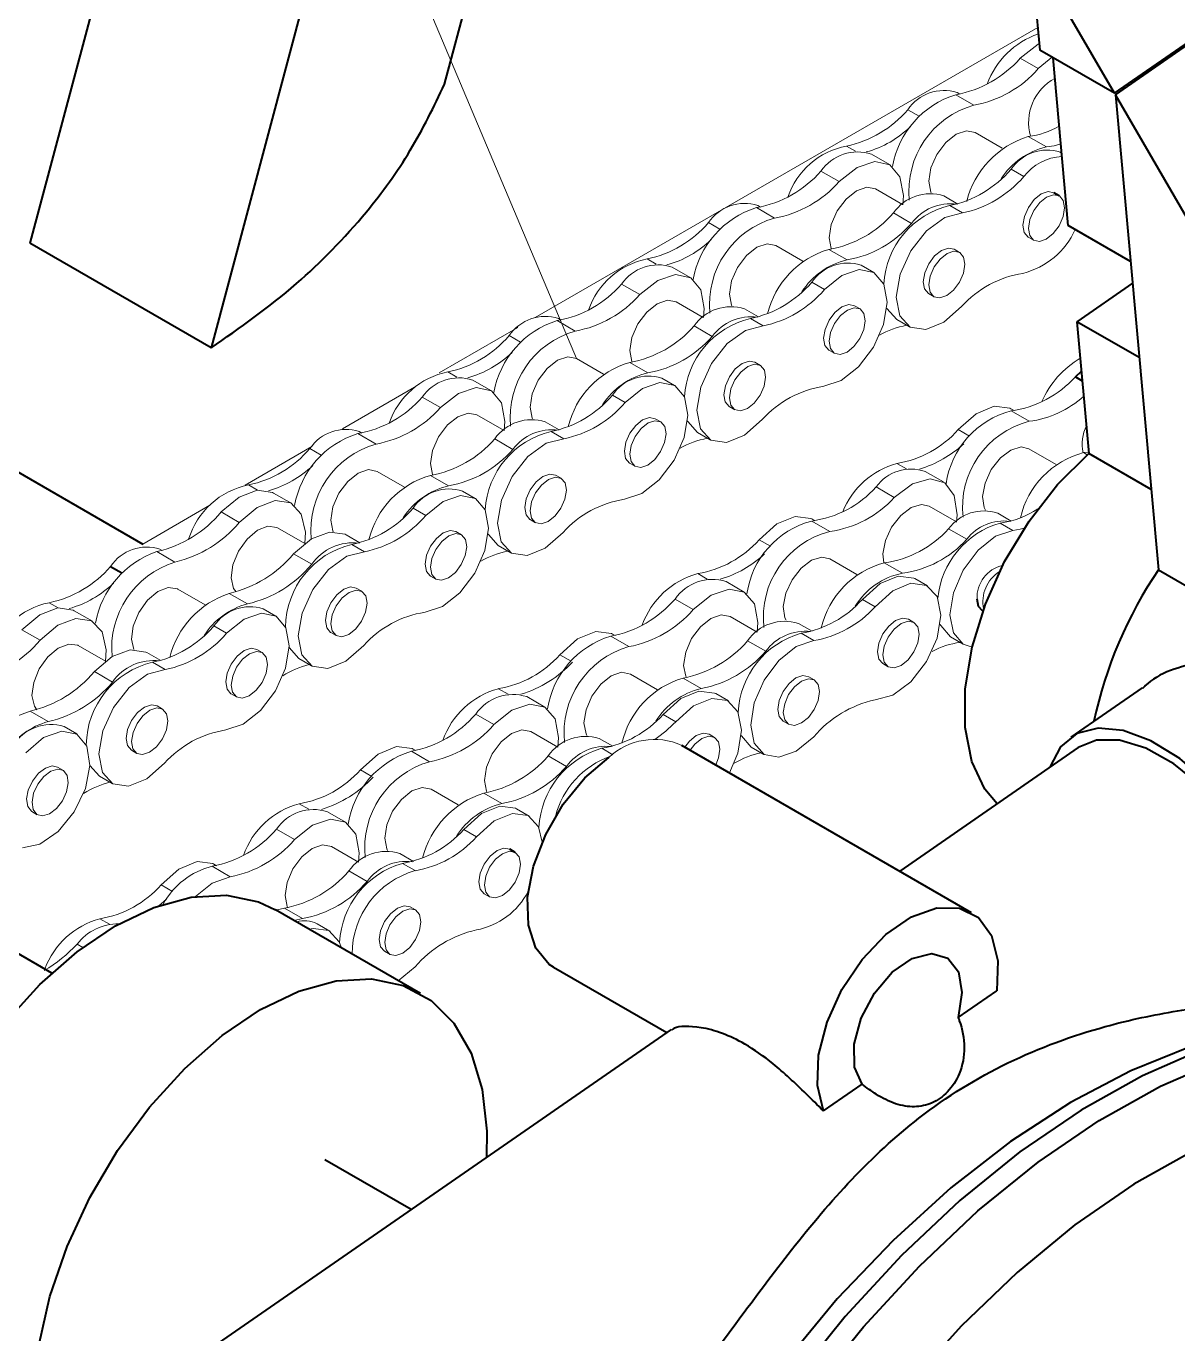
# Model space of a CAD drawing. Header units: millimetres. Extents: x -250 to 3947, y -1468 to 870.
# Drawn here: x 1628.28 to 1650.76, y 159.36 to 184.88 of the extents above; entities that cross this region are included whole.
import ezdxf

# ---------------------------------------------------------------- set-up
doc = ezdxf.new("R2010")
doc.units = ezdxf.units.MM

msp = doc.modelspace()

# ---------------------------------------------------------------- linework, layer by layer
at = {"color": 6, "lineweight": 15}
msp.add_line((1639.0215, 178.3962), (1578.4256, 322.0231), dxfattribs=at)
at = {"color": 7, "linetype": 'Continuous', "lineweight": 40}
for p, q in [((1636.4471, 183.7463), (1638.4175, 191.1354)), ((1634.7876, 189.4602), (1631.892, 178.6018)), ((1629.9654, 186.6764), (1628.3564, 180.6428)), ((1649.5177, 183.5715), (1652.6841, 185.7635)), ((1649.5357, 183.5406), (1652.702, 185.7326)), ((1647.9673, 185.4603), (1648.0624, 184.4116)), ((1649.5177, 183.5715), (1648.65, 185.0661)), ((1649.5177, 183.5715), (1648.0624, 184.4116)), ((1648.6161, 180.9917), (1648.3192, 184.2634)), ((1650.1038, 183.9339), (1650.0697, 183.9536)), ((1649.5357, 183.5406), (1650.377, 174.2716)), ((1651.7089, 179.7975), (1649.5357, 183.5406)), ((1616.4159, 182.9372), (1630.558, 174.7731)), ((1648.4876, 182.4075), (1648.4636, 182.4213)), ((1648.4422, 181.5677), (1648.3361, 181.6289)), ((1649.8307, 180.2905), (1648.6161, 180.9917)), ((1631.892, 178.6018), (1628.3564, 180.6428)), ((1649.8695, 179.8625), (1648.7867, 179.1128)), ((1650.0012, 178.4117), (1648.7867, 179.1128)), ((1648.7867, 179.1128), (1649.0201, 176.5415)), ((1648.7556, 178.0379), (1648.8745, 178.1452)), ((1650.2346, 175.8403), (1649.0201, 176.5415)), ((1650.377, 174.2716), (1652.1448, 173.2511)), ((1646.9413, 173.4691), (1646.9494, 173.4644)), ((1650.0559, 171.9671), (1648.6701, 171.0077)), ((1646.732, 167.5803), (1641.0752, 170.8459)), ((1648.8124, 170.8021), (1645.3288, 168.3904)), ((1637.8264, 168.7562), (1637.7203, 168.8174)), ((1628.784, 166.4021), (1626.3349, 167.8159)), ((1635.979, 166.0012), (1633.1505, 167.634)), ((1638.5754, 166.5157), (1640.7813, 165.2422)), ((1646.4682, 165.533), (1647.2215, 166.0545)), ((1640.8702, 165.3037), (1629.4627, 157.4063)), ((1643.8393, 163.713), (1644.5926, 164.2346)), ((1635.792, 161.7881), (1634.108, 162.7602))]:
    msp.add_line(p, q, dxfattribs=at)
at = {"color": 7, "linetype": 'Continuous', "lineweight": 15}
for p, q in [((1648.0222, 184.855), (1638.2143, 179.193)), ((1647.6791, 184.2553), (1648.0327, 184.0512)), ((1648.317, 184.2872), (1648.0327, 184.0512)), ((1646.4225, 183.5431), (1646.7761, 183.339)), ((1646.5021, 183.5537), (1646.4483, 183.5847)), ((1647.3291, 182.4989), (1646.7994, 182.8047)), ((1648.1903, 182.5225), (1647.8367, 182.7266)), ((1644.2875, 182.541), (1644.4636, 182.4393)), ((1645.1299, 182.1789), (1644.7763, 182.383)), ((1643.7902, 182.0511), (1644.1438, 181.8469)), ((1647.7479, 181.9436), (1647.5004, 182.0865)), ((1645.3846, 181.3968), (1644.8549, 181.7026)), ((1646.4625, 181.4096), (1646.1906, 181.5666)), ((1642.5336, 181.3388), (1642.8871, 181.1347)), ((1642.6132, 181.3494), (1642.5594, 181.3805)), ((1645.558, 181.0305), (1645.2044, 181.2346)), ((1646.5503, 181.2347), (1646.3028, 181.3776)), ((1647.8361, 180.7629), (1647.9422, 180.7017)), ((1643.4401, 180.2947), (1642.9104, 180.6005)), ((1644.3014, 180.3183), (1643.9478, 180.5224)), ((1646.4977, 180.4656), (1646.3916, 180.5268)), ((1640.3986, 180.3367), (1640.5747, 180.2351)), ((1641.241, 179.9747), (1640.8874, 180.1788)), ((1644.8221, 180.0742), (1644.5747, 180.2171)), ((1639.9013, 179.8468), (1640.2548, 179.6427)), ((1643.859, 179.7394), (1643.6115, 179.8822)), ((1645.8917, 179.6607), (1645.9977, 179.5995)), ((1641.4957, 179.1925), (1640.966, 179.4983)), ((1644.5532, 179.3634), (1644.4472, 179.4247)), ((1638.6446, 179.1345), (1638.9982, 178.9304)), ((1638.7243, 179.1451), (1638.6705, 179.1762)), ((1642.5735, 179.2054), (1642.3016, 179.3623)), ((1642.6613, 179.0305), (1642.4138, 179.1733)), ((1645.2692, 179.1541), (1645.5167, 179.0112)), ((1637.8767, 178.9981), (1636.3435, 178.113)), ((1641.669, 178.8263), (1641.3155, 179.0304)), ((1639.5512, 178.0904), (1639.0215, 178.3962)), ((1643.9472, 178.5586), (1644.0533, 178.4974)), ((1636.5097, 178.1324), (1636.6857, 178.0308)), ((1640.4124, 178.114), (1640.0589, 178.3181)), ((1642.6088, 178.2613), (1642.5027, 178.3225)), ((1637.352, 177.7704), (1636.9985, 177.9745)), ((1640.9332, 177.8699), (1640.6857, 178.0128)), ((1635.8586, 177.833), (1634.4541, 177.0222)), ((1636.0123, 177.6425), (1636.3659, 177.4384)), ((1639.97, 177.5351), (1639.7225, 177.678)), ((1642.0027, 177.4565), (1642.1088, 177.3953)), ((1647.5584, 177.3786), (1647.4981, 177.4135)), ((1647.5, 177.3739), (1647.8535, 177.1698)), ((1637.6068, 176.9883), (1637.0771, 177.2941)), ((1638.6846, 177.0011), (1638.4127, 177.1581)), ((1640.6643, 177.1592), (1640.5582, 177.2204)), ((1634.7557, 176.9303), (1635.1093, 176.7262)), ((1634.8353, 176.9409), (1634.7815, 176.9719)), ((1638.7724, 176.8262), (1638.5249, 176.9691)), ((1641.3803, 176.9498), (1641.6278, 176.8069)), ((1646.4716, 177.0084), (1646.6929, 176.8807)), ((1633.8591, 176.6788), (1632.555, 175.9259)), ((1637.7801, 176.622), (1637.4266, 176.8261)), ((1648.3788, 176.3277), (1647.8491, 176.6335)), ((1640.0583, 176.3544), (1640.1643, 176.2931)), ((1648.9142, 176.5575), (1649.0177, 176.5678)), ((1635.6623, 175.8861), (1635.1326, 176.1919)), ((1636.5235, 175.9098), (1636.17, 176.1139)), ((1638.7198, 176.057), (1638.6138, 176.1183)), ((1646.1796, 175.9872), (1645.826, 176.1913)), ((1632.6207, 175.9282), (1632.7968, 175.8265)), ((1644.8682, 175.8879), (1645.2217, 175.6838)), ((1633.4631, 175.5661), (1633.1096, 175.7702)), ((1637.0443, 175.6657), (1636.7968, 175.8085)), ((1631.8692, 175.53), (1630.558, 174.7731)), ((1632.0879, 175.4006), (1632.4414, 175.1965)), ((1636.0811, 175.3308), (1635.8336, 175.4737)), ((1646.4343, 175.2051), (1645.9046, 175.5109)), ((1647.5042, 175.2225), (1647.2402, 175.3749)), ((1633.7178, 174.784), (1633.1881, 175.0898)), ((1638.1138, 175.2522), (1638.2199, 175.191)), ((1643.6711, 175.2286), (1643.6107, 175.2635)), ((1643.6126, 175.2239), (1643.9662, 175.0198)), ((1646.6359, 174.8674), (1646.2824, 175.0715)), ((1647.5369, 175.041), (1647.2895, 175.1839)), ((1634.7957, 174.7969), (1634.5238, 174.9538)), ((1636.7754, 174.9549), (1636.6693, 175.0161)), ((1642.5843, 174.8584), (1642.8055, 174.7307)), ((1630.8318, 174.6278), (1631.1854, 174.4237)), ((1630.9375, 174.6487), (1630.8936, 174.6741)), ((1633.8556, 174.3801), (1633.5021, 174.5842)), ((1634.8835, 174.6219), (1634.636, 174.7648)), ((1637.4913, 174.7455), (1637.7388, 174.6027)), ((1644.4914, 174.1777), (1643.9618, 174.4835)), ((1645.3804, 174.2034), (1645.0268, 174.4075)), ((1636.1693, 174.1501), (1636.2754, 174.0889)), ((1642.2922, 173.8372), (1641.9386, 174.0413)), ((1645.8734, 173.9572), (1645.626, 174.1001)), ((1631.7743, 173.5883), (1631.2446, 173.8941)), ((1632.5996, 173.6073), (1632.2461, 173.8114)), ((1634.8309, 173.8528), (1634.7248, 173.914)), ((1628.7328, 173.6303), (1628.9089, 173.5287)), ((1640.9447, 173.7013), (1641.2983, 173.4972)), ((1644.847, 173.5522), (1644.5995, 173.6951)), ((1629.5752, 173.2683), (1629.2216, 173.4724)), ((1633.1563, 173.3678), (1632.9088, 173.5107)), ((1642.5469, 173.0551), (1642.0172, 173.3609)), ((1645.6045, 173.2465), (1645.4985, 173.3077)), ((1628.1999, 173.1027), (1628.5535, 172.8986)), ((1632.1932, 173.033), (1631.9457, 173.1759)), ((1634.2249, 173.048), (1634.3309, 172.9867)), ((1639.7734, 172.9884), (1639.7216, 173.0183)), ((1643.6168, 173.0725), (1643.3529, 173.2249)), ((1643.6496, 172.891), (1643.4021, 173.0339)), ((1629.8299, 172.4861), (1629.3002, 172.7919)), ((1639.6881, 172.9759), (1640.0416, 172.7718)), ((1642.7125, 172.6808), (1642.359, 172.8849)), ((1646.3189, 172.9624), (1646.5664, 172.8195)), ((1630.9077, 172.499), (1630.6358, 172.656)), ((1632.8874, 172.657), (1632.7814, 172.7183)), ((1633.4145, 172.7537), (1633.6024, 172.5413)), ((1633.6024, 172.5413), (1633.8499, 172.3984)), ((1638.6952, 172.6133), (1638.9164, 172.4856)), ((1629.9677, 172.0822), (1629.6141, 172.2863)), ((1630.9955, 172.3241), (1630.748, 172.4669)), ((1644.9985, 172.4416), (1645.1046, 172.3804)), ((1640.6024, 171.9326), (1640.0727, 172.2384)), ((1641.4558, 171.9554), (1641.1023, 172.1595)), ((1643.66, 172.1239), (1643.5539, 172.1851)), ((1632.2814, 171.8522), (1632.3874, 171.791)), ((1638.4031, 171.5921), (1638.0495, 171.7962)), ((1641.9843, 171.7121), (1641.7369, 171.855)), ((1628.7117, 171.3095), (1628.3581, 171.5136)), ((1630.9429, 171.5549), (1630.8369, 171.6161)), ((1637.0557, 171.4562), (1637.4092, 171.2521)), ((1640.9579, 171.3071), (1640.7104, 171.4499)), ((1643.054, 171.3191), (1643.16, 171.2578)), ((1629.2684, 171.0699), (1629.0209, 171.2128)), ((1638.6578, 170.81), (1638.1281, 171.1158)), ((1639.7277, 170.8274), (1639.4638, 170.9798)), ((1641.7154, 171.0013), (1641.6094, 171.0626)), ((1630.3369, 170.7501), (1630.443, 170.6889)), ((1635.799, 170.7307), (1636.1525, 170.5266)), ((1635.8843, 170.7433), (1635.8325, 170.7732)), ((1642.4315, 170.8124), (1642.679, 170.6695)), ((1638.8234, 170.4357), (1638.4699, 170.6398)), ((1628.9995, 170.3592), (1628.8934, 170.4204)), ((1629.5266, 170.4558), (1629.7145, 170.2434)), ((1629.7145, 170.2434), (1629.962, 170.1006)), ((1634.8061, 170.3682), (1635.0273, 170.2405)), ((1636.7133, 169.6874), (1636.1836, 169.9932)), ((1637.5667, 169.7102), (1637.2132, 169.9143)), ((1628.3934, 169.5544), (1628.4995, 169.4931)), ((1634.514, 169.347), (1634.1605, 169.5511)), ((1638.0953, 169.467), (1637.8478, 169.6098)), ((1633.1666, 169.2111), (1633.5201, 169.007)), ((1637.0688, 169.0619), (1636.8213, 169.2048)), ((1634.7687, 168.5649), (1634.239, 168.8707)), ((1635.8386, 168.5823), (1635.5747, 168.7347)), ((1631.9099, 168.4856), (1632.2635, 168.2815)), ((1631.9952, 168.4982), (1631.9434, 168.5281)), ((1635.8714, 168.4008), (1635.6239, 168.5436)), ((1634.9343, 168.1906), (1634.5808, 168.3947)), ((1630.917, 168.1231), (1631.1383, 167.9954)), ((1637.2203, 167.9514), (1637.3264, 167.8902)), ((1633.1573, 167.6301), (1633.3241, 167.6692)), ((1633.6777, 167.4651), (1633.3241, 167.6692)), ((1635.8818, 167.6336), (1635.7757, 167.6949)), ((1633.5108, 167.426), (1633.6777, 167.4651)), ((1634.2062, 167.2218), (1633.9587, 167.3647)), ((1635.2758, 166.8288), (1635.3819, 166.7676)), ((1635.8714, 166.522), (1635.5443, 166.2521))]:
    msp.add_line(p, q, dxfattribs=at)
at = {"color": 8, "linetype": 'Continuous', "lineweight": 15}
for p, q in [((1645.4851, 183.2499), (1645.7056, 183.1226)), ((1641.5962, 181.0456), (1641.8167, 180.9183)), ((1637.7073, 178.8414), (1637.9278, 178.7141)), ((1633.8183, 176.6371), (1634.0389, 176.5098)), ((1645.2742, 176.3473), (1645.4613, 176.2392)), ((1648.9889, 176.5144), (1648.9142, 176.5575)), ((1641.3868, 174.1973), (1641.574, 174.0893)), ((1637.4977, 171.9522), (1637.6849, 171.8441)), ((1639.7295, 170.6638), (1639.513, 170.7888)), ((1633.6086, 169.707), (1633.7958, 169.599)), ((1629.7196, 167.4619), (1629.9067, 167.3539)), ((1629.2775, 166.966), (1629.3874, 166.9025))]:
    msp.add_line(p, q, dxfattribs=at)
at = {"color": 8, "linetype": 'Continuous', "lineweight": 40}
for p, q in [((1648.7556, 178.0379), (1648.8914, 177.9595)), ((1629.9304, 174.3392), (1630.1509, 174.2119))]:
    msp.add_line(p, q, dxfattribs=at)
at = {"color": 7, "linetype": 'Continuous', "lineweight": 15, "flags": 128}
for points in [[(1648.0506, 184.5425), (1648.0304, 184.5315), (1647.6791, 184.2553)], [(1646.7994, 182.8047), (1646.6318, 182.8385), (1646.4292, 182.7703), (1646.2259, 182.6085), (1646.0528, 182.3776), (1645.9363, 182.1129), (1645.8941, 181.8546), (1645.9326, 181.6421), (1645.9395, 181.6274)], [(1648.4717, 182.5828), (1648.3418, 182.5472), (1648.1903, 182.5225)], [(1645.3859, 181.3961), (1645.3991, 181.5741), (1645.333, 181.941), (1645.1382, 182.174), (1644.8441, 182.2379), (1644.4951, 182.1231), (1644.1438, 181.8469)], [(1643.9937, 180.5278), (1643.9882, 180.5399), (1643.9496, 180.7525), (1643.9918, 181.0108), (1644.1084, 181.2755), (1644.2814, 181.5064), (1644.4848, 181.6682), (1644.6873, 181.7364), (1644.8549, 181.7026)], [(1648.3361, 181.6289), (1648.2244, 181.6515), (1648.0893, 181.606), (1647.9538, 181.4981), (1647.8384, 181.3442), (1647.7607, 181.1677), (1647.7326, 180.9955), (1647.7583, 180.8538), (1647.8338, 180.7642), (1647.8361, 180.7629)], [(1647.8386, 180.9343), (1647.8668, 181.1065), (1647.9445, 181.283), (1648.0598, 181.4369), (1648.1954, 181.5448), (1648.3304, 181.5903), (1648.4444, 181.5664), (1648.52, 181.4768), (1648.5457, 181.3351), (1648.5176, 181.1629), (1648.4399, 180.9864), (1648.3245, 180.8325), (1648.189, 180.7246), (1648.0539, 180.6791), (1647.9399, 180.703), (1647.8643, 180.7926), (1647.8386, 180.9343)], [(1646.5503, 181.2347), (1646.2053, 181.1486), (1645.8499, 180.8889), (1645.5425, 180.4983), (1645.3337, 180.0413), (1645.2578, 179.5928), (1645.3273, 179.2268), (1645.5308, 179.0034), (1645.8348, 178.9594), (1646.1893, 179.1021), (1646.536, 179.4079)], [(1642.9104, 180.6005), (1642.7429, 180.6343), (1642.5403, 180.5661), (1642.337, 180.4042), (1642.1639, 180.1734), (1642.0474, 179.9086), (1642.0052, 179.6503), (1642.0437, 179.4378), (1642.0505, 179.4231)], [(1646.3916, 180.5268), (1646.2799, 180.5493), (1646.1449, 180.5039), (1646.0093, 180.396), (1645.8939, 180.2421), (1645.8162, 180.0656), (1645.7881, 179.8934), (1645.8138, 179.7517), (1645.8894, 179.6621), (1645.8917, 179.6607)], [(1645.8942, 179.8322), (1645.9223, 180.0044), (1646, 180.1808), (1646.1154, 180.3347), (1646.2509, 180.4426), (1646.386, 180.4881), (1646.5, 180.4642), (1646.5756, 180.3746), (1646.6013, 180.2329), (1646.5731, 180.0607), (1646.4954, 179.8843), (1646.38, 179.7303), (1646.2445, 179.6224), (1646.1095, 179.577), (1645.9955, 179.6009), (1645.9199, 179.6905), (1645.8942, 179.8322)], [(1641.4969, 179.1918), (1641.5102, 179.3698), (1641.4441, 179.7367), (1641.2493, 179.9697), (1640.9552, 180.0337), (1640.6061, 179.9189), (1640.2548, 179.6427)], [(1643.8442, 177.8521), (1644.1827, 177.9628), (1644.5235, 178.2315), (1644.8142, 178.617), (1645.01, 179.0601), (1645.081, 179.4926), (1645.0162, 179.8482), (1644.8256, 180.0722), (1644.5384, 180.1302), (1644.1988, 180.0133), (1643.859, 179.7394)], [(1640.1048, 178.3236), (1640.0992, 178.3357), (1640.0607, 178.5482), (1640.1029, 178.8065), (1640.2194, 179.0712), (1640.3925, 179.3021), (1640.5958, 179.4639), (1640.7984, 179.5321), (1640.966, 179.4983)], [(1644.4472, 179.4247), (1644.3354, 179.4472), (1644.2004, 179.4017), (1644.0649, 179.2939), (1643.9495, 179.1399), (1643.8718, 178.9635), (1643.8436, 178.7913), (1643.8693, 178.6496), (1643.9449, 178.56), (1643.9472, 178.5586)], [(1643.9497, 178.73), (1643.9779, 178.9022), (1644.0555, 179.0787), (1644.1709, 179.2326), (1644.3065, 179.3405), (1644.4415, 179.386), (1644.5555, 179.3621), (1644.6311, 179.2725), (1644.6568, 179.1308), (1644.6286, 178.9586), (1644.551, 178.7821), (1644.4356, 178.6282), (1644.3, 178.5203), (1644.165, 178.4748), (1644.051, 178.4987), (1643.9754, 178.5883), (1643.9497, 178.73)], [(1645.0751, 179.3801), (1645.0798, 179.3697), (1645.2692, 179.1541)], [(1642.6613, 179.0305), (1642.3164, 178.9443), (1641.961, 178.6846), (1641.6536, 178.2941), (1641.4448, 177.837), (1641.3689, 177.3885), (1641.4384, 177.0225), (1641.6419, 176.7992), (1641.9459, 176.7552), (1642.3004, 176.8978), (1642.647, 177.2037)], [(1639.0215, 178.3962), (1638.8539, 178.43), (1638.6514, 178.3618), (1638.4481, 178.2), (1638.275, 177.9691), (1638.1584, 177.7044), (1638.1162, 177.4461), (1638.1548, 177.2336), (1638.1616, 177.2188)], [(1642.5027, 178.3225), (1642.391, 178.3451), (1642.2559, 178.2996), (1642.1204, 178.1917), (1642.005, 178.0378), (1641.9273, 177.8613), (1641.8992, 177.6891), (1641.9249, 177.5474), (1642.0005, 177.4578), (1642.0027, 177.4565)], [(1642.0053, 177.6279), (1642.0334, 177.8001), (1642.1111, 177.9766), (1642.2265, 178.1305), (1642.362, 178.2384), (1642.497, 178.2839), (1642.6111, 178.26), (1642.6866, 178.1704), (1642.7123, 178.0287), (1642.6842, 177.8565), (1642.6065, 177.68), (1642.4911, 177.5261), (1642.3556, 177.4182), (1642.2205, 177.3727), (1642.1065, 177.3966), (1642.0309, 177.4862), (1642.0053, 177.6279)], [(1639.9553, 175.6478), (1640.2938, 175.7585), (1640.6346, 176.0272), (1640.9253, 176.4127), (1641.1211, 176.8558), (1641.1921, 177.2883), (1641.1273, 177.6439), (1640.9367, 177.8679), (1640.6495, 177.9259), (1640.3099, 177.809), (1639.97, 177.5351)], [(1637.608, 176.9875), (1637.6213, 177.1655), (1637.5552, 177.5325), (1637.3603, 177.7655), (1637.0662, 177.8294), (1636.7172, 177.7146), (1636.3659, 177.4384)], [(1646.4716, 177.0084), (1646.8174, 177.3174), (1647.1724, 177.4641), (1647.4781, 177.4243), (1647.4981, 177.4135)], [(1636.2159, 176.1193), (1636.2103, 176.1314), (1636.1718, 176.3439), (1636.214, 176.6022), (1636.3305, 176.867), (1636.5036, 177.0978), (1636.7069, 177.2597), (1636.9095, 177.3279), (1637.0771, 177.2941)], [(1640.5582, 177.2204), (1640.4465, 177.243), (1640.3115, 177.1975), (1640.1759, 177.0896), (1640.0605, 176.9357), (1639.9829, 176.7592), (1639.9547, 176.587), (1639.9804, 176.4453), (1640.056, 176.3557), (1640.0583, 176.3544)], [(1640.0608, 176.5258), (1640.0889, 176.698), (1640.1666, 176.8744), (1640.282, 177.0284), (1640.4175, 177.1363), (1640.5526, 177.1817), (1640.6666, 177.1578), (1640.7422, 177.0682), (1640.7679, 176.9265), (1640.7397, 176.7543), (1640.662, 176.5779), (1640.5467, 176.4239), (1640.4111, 176.316), (1640.2761, 176.2706), (1640.1621, 176.2945), (1640.0865, 176.3841), (1640.0608, 176.5258)], [(1641.1862, 177.1759), (1641.1909, 177.1654), (1641.3803, 176.9498)], [(1638.7724, 176.8262), (1638.4275, 176.74), (1638.0721, 176.4803), (1637.7647, 176.0898), (1637.5559, 175.6327), (1637.4799, 175.1843), (1637.5495, 174.8183), (1637.753, 174.5949), (1638.057, 174.5509), (1638.4115, 174.6936), (1638.7581, 174.9994)], [(1647.8491, 176.6335), (1647.6975, 176.6683), (1647.4964, 176.6086), (1647.2919, 176.4538), (1647.1152, 176.2275), (1646.9931, 175.9641), (1646.9443, 175.7037), (1646.9761, 175.486), (1647.0001, 175.4358)], [(1635.1326, 176.1919), (1634.965, 176.2258), (1634.7624, 176.1576), (1634.5591, 175.9957), (1634.3861, 175.7648), (1634.2695, 175.5001), (1634.2273, 175.2418), (1634.2658, 175.0293), (1634.2727, 175.0146)], [(1638.6138, 176.1183), (1638.502, 176.1408), (1638.367, 176.0954), (1638.2315, 175.9875), (1638.1161, 175.8335), (1638.0384, 175.6571), (1638.0103, 175.4849), (1638.0359, 175.3432), (1638.1115, 175.2536), (1638.1138, 175.2522)], [(1638.1163, 175.4236), (1638.1445, 175.5958), (1638.2221, 175.7723), (1638.3375, 175.9262), (1638.4731, 176.0341), (1638.6081, 176.0796), (1638.7221, 176.0557), (1638.7977, 175.9661), (1638.8234, 175.8244), (1638.7952, 175.6522), (1638.7176, 175.4757), (1638.6022, 175.3218), (1638.4666, 175.2139), (1638.3316, 175.1684), (1638.2176, 175.1923), (1638.142, 175.2819), (1638.1163, 175.4236)], [(1633.1096, 175.7702), (1633.0904, 175.7807), (1632.788, 175.8254), (1632.4362, 175.692), (1632.0879, 175.4006)], [(1645.2217, 175.6838), (1645.5749, 175.9477), (1645.9213, 176.0478), (1646.2086, 175.9689), (1646.3935, 175.723), (1646.448, 175.3471), (1646.4356, 175.2044)], [(1633.7191, 174.7833), (1633.7319, 175.0055), (1633.6511, 175.3604), (1633.4439, 175.5766), (1633.1416, 175.6213), (1632.7897, 175.4879), (1632.4414, 175.1965)], [(1636.0663, 173.4436), (1636.4049, 173.5542), (1636.7457, 173.823), (1637.0364, 174.2085), (1637.2322, 174.6515), (1637.3032, 175.0841), (1637.2384, 175.4397), (1637.0477, 175.6637), (1636.7605, 175.7216), (1636.4209, 175.6047), (1636.0811, 175.3308)], [(1642.5843, 174.8584), (1642.9301, 175.1674), (1643.285, 175.3141), (1643.5907, 175.2743), (1643.6107, 175.2635)], [(1645.9046, 175.5109), (1645.7529, 175.5457), (1645.5518, 175.4861), (1645.3474, 175.3313), (1645.1707, 175.105), (1645.0486, 174.8415), (1644.9998, 174.5812), (1645.0174, 174.4069)], [(1632.3781, 173.8389), (1632.3301, 173.9086), (1632.2831, 174.1141), (1632.3168, 174.3694), (1632.4261, 174.6354), (1632.5942, 174.8716), (1632.7957, 175.0423), (1632.9999, 175.1213), (1633.1756, 175.0965), (1633.1881, 175.0898)], [(1647.5369, 175.041), (1647.6807, 175.0626), (1647.7573, 175.0812)], [(1634.5238, 174.9538), (1634.5046, 174.9643), (1634.2023, 175.009), (1633.8504, 174.8756), (1633.5021, 174.5842)], [(1636.6693, 175.0161), (1636.5576, 175.0387), (1636.4225, 174.9932), (1636.287, 174.8853), (1636.1716, 174.7314), (1636.0939, 174.5549), (1636.0658, 174.3827), (1636.0915, 174.241), (1636.1671, 174.1514), (1636.1693, 174.1501)], [(1636.1719, 174.3215), (1636.2, 174.4937), (1636.2777, 174.6702), (1636.3931, 174.8241), (1636.5286, 174.932), (1636.6636, 174.9775), (1636.7777, 174.9536), (1636.8532, 174.864), (1636.8789, 174.7223), (1636.8508, 174.5501), (1636.7731, 174.3736), (1636.6577, 174.2197), (1636.5222, 174.1118), (1636.3871, 174.0663), (1636.2731, 174.0902), (1636.1975, 174.1798), (1636.1719, 174.3215)], [(1637.2973, 174.9716), (1637.302, 174.9611), (1637.4913, 174.7455)], [(1646.7403, 172.7639), (1646.5686, 172.8183), (1646.3753, 173.0387), (1646.3074, 173.3918), (1646.3753, 173.8233), (1646.5686, 174.2669), (1646.8575, 174.6545), (1647.1977, 174.9264), (1647.5369, 175.041)], [(1634.8835, 174.6219), (1634.5386, 174.5358), (1634.1832, 174.2761), (1633.8758, 173.8856), (1633.6669, 173.4285), (1633.591, 172.98), (1633.6605, 172.614), (1633.864, 172.3906), (1634.168, 172.3466), (1634.5225, 172.4893), (1634.8692, 172.7951)], [(1643.9618, 174.4835), (1643.8101, 174.5183), (1643.609, 174.4586), (1643.4046, 174.3039), (1643.2278, 174.0775), (1643.1058, 173.8141), (1643.0569, 173.5537), (1643.0887, 173.336), (1643.1127, 173.2858)], [(1644.5995, 173.6951), (1644.9453, 174.004), (1645.3003, 174.1507), (1645.606, 174.1109), (1645.626, 174.1001)], [(1631.2446, 173.8941), (1631.2321, 173.9008), (1631.0564, 173.9255), (1630.8522, 173.8465), (1630.6507, 173.6759), (1630.4826, 173.4396), (1630.3733, 173.1736), (1630.3396, 172.9184), (1630.3847, 172.7167)], [(1634.7248, 173.914), (1634.6131, 173.9365), (1634.4781, 173.8911), (1634.3425, 173.7832), (1634.2271, 173.6293), (1634.1495, 173.4528), (1634.1213, 173.2806), (1634.147, 173.1389), (1634.2226, 173.0493), (1634.2249, 173.048)], [(1634.2274, 173.2194), (1634.2555, 173.3916), (1634.3332, 173.568), (1634.4486, 173.722), (1634.5841, 173.8299), (1634.7192, 173.8753), (1634.8332, 173.8514), (1634.9088, 173.7618), (1634.9345, 173.6201), (1634.9063, 173.4479), (1634.8287, 173.2715), (1634.7133, 173.1175), (1634.5777, 173.0096), (1634.4427, 172.9642), (1634.3287, 172.9881), (1634.2531, 173.0777), (1634.2274, 173.2194)], [(1641.2983, 173.4972), (1641.649, 173.7768), (1641.9987, 173.8956), (1642.2946, 173.8358), (1642.4922, 173.6064), (1642.5615, 173.242), (1642.5482, 173.0544)], [(1644.847, 173.5522), (1645.1928, 173.8612), (1645.5478, 174.0078), (1645.8535, 173.968), (1646.0597, 173.7483), (1646.1324, 173.3849), (1646.0597, 172.9375), (1645.8535, 172.4798), (1645.5478, 172.087), (1645.1928, 171.8239), (1644.847, 171.7336)], [(1629.2216, 173.4724), (1629.2024, 173.4828), (1628.9001, 173.5275), (1628.5482, 173.3941), (1628.1999, 173.1027)], [(1629.8311, 172.4854), (1629.8439, 172.7077), (1629.7632, 173.0626), (1629.556, 173.2787), (1629.2536, 173.3234), (1628.9018, 173.19), (1628.5535, 172.8986)], [(1632.1784, 171.1457), (1632.5169, 171.2564), (1632.8577, 171.5251), (1633.1484, 171.9106), (1633.3442, 172.3537), (1633.4152, 172.7862), (1633.3504, 173.1418), (1633.1598, 173.3658), (1632.8726, 173.4238), (1632.533, 173.3068), (1632.1932, 173.033)], [(1642.0172, 173.3609), (1641.8452, 173.3943), (1641.6422, 173.3238), (1641.4393, 173.16), (1641.2672, 172.9279), (1641.1523, 172.6629), (1641.1119, 172.4052), (1641.1523, 172.1942), (1641.1654, 172.1682)], [(1644.9985, 172.4416), (1644.9985, 172.4416), (1644.9218, 172.5299), (1644.8949, 172.6706), (1644.9218, 172.8423), (1644.9985, 173.019), (1645.1132, 173.1737), (1645.2485, 173.2829), (1645.3838, 173.33), (1645.4985, 173.3077)], [(1645.7081, 173.0175), (1645.6812, 173.1582), (1645.6046, 173.2464), (1645.4898, 173.2687), (1645.3546, 173.2217), (1645.2192, 173.1125), (1645.1045, 172.9578), (1645.0279, 172.7811), (1645.001, 172.6093), (1645.0279, 172.4686), (1645.1045, 172.3804), (1645.2192, 172.3581), (1645.3546, 172.4052), (1645.4898, 172.5143), (1645.6046, 172.6691), (1645.6812, 172.8458), (1645.7081, 173.0175)], [(1638.6952, 172.6133), (1639.041, 172.9223), (1639.3959, 173.069), (1639.7016, 173.0292), (1639.7216, 173.0183)], [(1646.3189, 172.9624), (1646.1278, 173.1816), (1646.1192, 173.2016)], [(1628.4901, 171.541), (1628.4422, 171.6107), (1628.3952, 171.8163), (1628.4288, 172.0715), (1628.5381, 172.3375), (1628.7063, 172.5738), (1628.9078, 172.7444), (1629.1119, 172.8234), (1629.2877, 172.7987), (1629.3002, 172.7919)], [(1643.6496, 171.0122), (1643.3104, 170.7351), (1642.9701, 170.6143), (1642.6812, 170.6683), (1642.488, 170.8887), (1642.4201, 171.2418), (1642.488, 171.6733), (1642.6812, 172.1169), (1642.9701, 172.5045), (1643.3104, 172.7764), (1643.6496, 172.891)], [(1630.6358, 172.656), (1630.6166, 172.6664), (1630.3143, 172.7111), (1629.9624, 172.5777), (1629.6141, 172.2863)], [(1632.7814, 172.7183), (1632.6696, 172.7408), (1632.5346, 172.6954), (1632.399, 172.5875), (1632.2837, 172.4335), (1632.206, 172.2571), (1632.1778, 172.0849), (1632.2035, 171.9432), (1632.2791, 171.8536), (1632.2814, 171.8522)], [(1632.2839, 172.0236), (1632.312, 172.1958), (1632.3897, 172.3723), (1632.5051, 172.5262), (1632.6406, 172.6341), (1632.7757, 172.6796), (1632.8897, 172.6557), (1632.9653, 172.5661), (1632.991, 172.4244), (1632.9628, 172.2522), (1632.8852, 172.0757), (1632.7698, 171.9218), (1632.6342, 171.8139), (1632.4992, 171.7685), (1632.3852, 171.7923), (1632.3096, 171.8819), (1632.2839, 172.0236)], [(1630.9955, 172.3241), (1630.6506, 172.2379), (1630.2952, 171.9782), (1629.9878, 171.5877), (1629.779, 171.1306), (1629.7031, 170.6821), (1629.7726, 170.3161), (1629.9761, 170.0928), (1630.2801, 170.0488), (1630.6346, 170.1914), (1630.9812, 170.4973)], [(1640.0727, 172.2384), (1639.9007, 172.2718), (1639.6977, 172.2012), (1639.4948, 172.0375), (1639.3227, 171.8054), (1639.2077, 171.5403), (1639.1674, 171.2827), (1639.2077, 171.0716), (1639.2236, 171.0407)], [(1642.9504, 171.548), (1642.9773, 171.7198), (1643.054, 171.8965), (1643.1686, 172.0512), (1643.3039, 172.1604), (1643.4392, 172.2074), (1643.5539, 172.1851)], [(1643.7636, 171.895), (1643.7366, 172.0357), (1643.66, 172.1239), (1643.5453, 172.1462), (1643.41, 172.0991), (1643.2747, 171.9899), (1643.16, 171.8352), (1643.0834, 171.6585), (1643.0565, 171.4868), (1643.0834, 171.3461), (1643.16, 171.2579), (1643.2747, 171.2356), (1643.41, 171.2826), (1643.5453, 171.3918), (1643.66, 171.5465), (1643.7366, 171.7232), (1643.7636, 171.895)], [(1640.7104, 171.4499), (1641.0562, 171.7589), (1641.4112, 171.9056), (1641.7169, 171.8658), (1641.7369, 171.855)], [(1640.9579, 171.3071), (1641.3037, 171.616), (1641.6587, 171.7627), (1641.9644, 171.7229), (1642.1706, 171.5032), (1642.2433, 171.1398), (1642.1706, 170.6924), (1642.0067, 170.3082)], [(1630.8369, 171.6161), (1630.7252, 171.6387), (1630.5901, 171.5932), (1630.4546, 171.4853), (1630.3392, 171.3314), (1630.2615, 171.1549), (1630.2334, 170.9827), (1630.2591, 170.841), (1630.3346, 170.7514), (1630.3369, 170.7501)], [(1630.3394, 170.9215), (1630.3676, 171.0937), (1630.4453, 171.2702), (1630.5606, 171.4241), (1630.6962, 171.532), (1630.8312, 171.5775), (1630.9452, 171.5536), (1631.0208, 171.464), (1631.0465, 171.3223), (1631.0184, 171.1501), (1630.9407, 170.9736), (1630.8253, 170.8197), (1630.6898, 170.7118), (1630.5547, 170.6663), (1630.4407, 170.6902), (1630.3651, 170.7798), (1630.3394, 170.9215)], [(1637.4092, 171.2521), (1637.7599, 171.5316), (1638.1096, 171.6505), (1638.4056, 171.5907), (1638.6031, 171.3613), (1638.6724, 170.9969), (1638.6591, 170.8093)], [(1643.054, 171.3191), (1643.054, 171.3191), (1642.9773, 171.4073), (1642.9504, 171.548)], [(1628.274, 170.7014), (1628.6233, 170.9962), (1628.976, 171.125), (1629.2739, 171.0667), (1629.4681, 170.8308), (1629.5266, 170.4561), (1629.4398, 170.0043), (1629.2219, 169.5497), (1628.9089, 169.1671), (1628.5522, 168.9195), (1628.2105, 168.8476)], [(1638.1281, 171.1158), (1637.9561, 171.1492), (1637.7531, 171.0787), (1637.5502, 170.9149), (1637.3782, 170.6828), (1637.2632, 170.4178), (1637.2228, 170.1601), (1637.2632, 169.949), (1637.2763, 169.923)], [(1641.133, 170.8125), (1641.2241, 170.9286), (1641.3594, 171.0378), (1641.4947, 171.0848), (1641.6094, 171.0626)], [(1641.819, 170.7724), (1641.7921, 170.9131), (1641.7155, 171.0013), (1641.6008, 171.0236), (1641.4655, 170.9766), (1641.3302, 170.8674), (1641.2391, 170.7513)], [(1642.4315, 170.8124), (1642.2405, 171.0316), (1642.2389, 171.0352)], [(1634.8061, 170.3682), (1635.1519, 170.6772), (1635.5068, 170.8238), (1635.8126, 170.784), (1635.8325, 170.7732)], [(1641.7371, 170.4638), (1641.7921, 170.6006), (1641.819, 170.7724)], [(1628.3934, 169.5544), (1628.3835, 169.5605), (1628.3116, 169.6549), (1628.2901, 169.7999), (1628.3225, 169.9734), (1628.4037, 170.1491), (1628.5214, 170.3001), (1628.6577, 170.4035), (1628.7918, 170.4436), (1628.8934, 170.4204)], [(1629.1027, 170.1136), (1629.0813, 170.2586), (1629.0094, 170.353), (1628.8978, 170.3824), (1628.7637, 170.3423), (1628.6274, 170.2389), (1628.5097, 170.0879), (1628.4286, 169.9122), (1628.3962, 169.7387), (1628.4177, 169.5937), (1628.4896, 169.4993), (1628.6011, 169.4699), (1628.7352, 169.51), (1628.8715, 169.6134), (1628.9892, 169.7644), (1629.0704, 169.9401), (1629.1027, 170.1136)], [(1636.1836, 169.9932), (1636.0116, 170.0266), (1635.8086, 169.9561), (1635.6057, 169.7923), (1635.4336, 169.5602), (1635.3187, 169.2952), (1635.2783, 169.0375), (1635.3187, 168.8265), (1635.3345, 168.7956)], [(1636.8213, 169.2048), (1637.1671, 169.5138), (1637.5221, 169.6604), (1637.8278, 169.6207), (1637.8478, 169.6098)], [(1637.0688, 169.0619), (1637.4146, 169.3709), (1637.7696, 169.5176), (1638.0753, 169.4778), (1638.2815, 169.2581), (1638.3524, 168.9593)], [(1633.5201, 169.007), (1633.8708, 169.2865), (1634.2205, 169.4054), (1634.5165, 169.3456), (1634.714, 169.1162), (1634.7833, 168.7518), (1634.77, 168.5641)], [(1634.239, 168.8707), (1634.067, 168.9041), (1633.8641, 168.8335), (1633.6611, 168.6698), (1633.4891, 168.4377), (1633.3741, 168.1726), (1633.3337, 167.915), (1633.3741, 167.7039), (1633.3872, 167.6779)], [(1637.2203, 167.9514), (1637.2203, 167.9514), (1637.1437, 168.0396), (1637.1168, 168.1803), (1637.1437, 168.3521), (1637.2203, 168.5288), (1637.335, 168.6835), (1637.4703, 168.7927), (1637.6056, 168.8397), (1637.7203, 168.8174)], [(1637.9299, 168.5273), (1637.903, 168.668), (1637.8264, 168.7562), (1637.7117, 168.7785), (1637.5764, 168.7315), (1637.4411, 168.6223), (1637.3264, 168.4675), (1637.2497, 168.2909), (1637.2228, 168.1191), (1637.2497, 167.9784), (1637.3264, 167.8902), (1637.4411, 167.8679), (1637.5764, 167.9149), (1637.7117, 168.0241), (1637.8264, 168.1788), (1637.903, 168.3555), (1637.9299, 168.5273)], [(1630.917, 168.1231), (1631.2628, 168.432), (1631.6178, 168.5787), (1631.9235, 168.5389), (1631.9434, 168.5281)], [(1631.5876, 167.8969), (1631.9127, 168.1561), (1632.2635, 168.2815)], [(1630.8689, 167.7175), (1631.0185, 167.8418), (1631.0231, 167.8459)], [(1635.1722, 167.0578), (1635.1991, 167.2295), (1635.2758, 167.4062), (1635.3905, 167.5609), (1635.5258, 167.6701), (1635.6611, 167.7171), (1635.7757, 167.6949)], [(1635.9854, 167.4047), (1635.9585, 167.5454), (1635.8818, 167.6336), (1635.7671, 167.6559), (1635.6318, 167.6089), (1635.4965, 167.4997), (1635.3818, 167.345), (1635.3052, 167.1683), (1635.2783, 166.9965), (1635.3052, 166.8558), (1635.3818, 166.7676), (1635.4965, 166.7453), (1635.6318, 166.7924), (1635.7671, 166.9015), (1635.8818, 167.0563), (1635.9585, 167.233), (1635.9854, 167.4047)], [(1633.8054, 167.256), (1633.8805, 167.2725), (1634.1862, 167.2327), (1634.3924, 167.013), (1634.4362, 166.8918)], [(1635.2758, 166.8288), (1635.2758, 166.8288), (1635.1991, 166.9171), (1635.1722, 167.0578)]]:
    msp.add_lwpolyline(points, dxfattribs=at)
at = {"color": 7, "linetype": 'Continuous', "lineweight": 40, "flags": 128}
for points in [[(1647.2277, 169.705), (1646.9912, 169.9897), (1646.7344, 170.5327), (1646.6042, 171.1946), (1646.606, 171.9478), (1646.7396, 172.7611), (1646.9997, 173.6009), (1647.3753, 174.4323), (1647.851, 175.2208), (1648.4069, 175.9337), (1649.0201, 176.5415)], [(1646.9413, 173.4691), (1646.9413, 173.4691), (1646.8647, 173.5573), (1646.8378, 173.698)], [(1653.0407, 165.7706), (1653.1433, 166.2684), (1653.1186, 166.8617), (1652.9679, 167.52), (1652.6991, 168.2096), (1652.3257, 168.8951), (1651.867, 169.5414), (1651.3465, 170.1153), (1650.791, 170.5874), (1650.2288, 170.9334), (1649.6889, 171.1356), (1649.1989, 171.1837), (1648.7839, 171.0752), (1648.4653, 170.8156), (1648.2598, 170.4196)], [(1652.8478, 165.882), (1652.9619, 166.3512), (1652.9475, 166.9197), (1652.8057, 167.5558), (1652.5442, 168.224), (1652.1776, 168.8868), (1651.7265, 169.5075), (1651.216, 170.0512), (1650.6746, 170.4877), (1650.1325, 170.7927), (1649.6199, 170.949), (1649.1656, 170.9479), (1648.8124, 170.8021)], [(1638.5754, 166.5157), (1638.4892, 166.5728), (1638.2265, 166.8869), (1638.0823, 167.3341), (1638.0674, 167.8812), (1638.1828, 168.4875), (1638.4201, 169.1082), (1638.7616, 169.6972), (1639.182, 170.2108), (1639.6501, 170.611)], [(1626.9011, 156.8084), (1626.5006, 157.1083), (1626.0992, 157.6125), (1625.8119, 158.2505), (1625.6469, 159.0039), (1625.6091, 159.8507), (1625.6996, 160.7664), (1625.9158, 161.7243), (1626.2513, 162.6967), (1626.6964, 163.6552), (1627.2383, 164.5721), (1627.8611, 165.4207), (1628.5467, 166.1764), (1629.2754, 166.8172), (1630.0258, 167.3246), (1630.7762, 167.6837), (1631.5049, 167.8841), (1632.1905, 167.9201), (1632.8134, 167.7906), (1633.1505, 167.634)], [(1643.8393, 163.713), (1643.7221, 164.2083), (1643.7465, 164.8007), (1643.9105, 165.4424), (1644.2009, 166.082), (1644.5944, 166.668), (1645.0593, 167.1531), (1645.5581, 167.4985), (1646.0509, 167.6763), (1646.4979, 167.6722), (1646.8633, 167.4866), (1647.1175, 167.1344), (1647.2402, 166.6439), (1647.2215, 166.0545)], [(1644.5926, 164.2346), (1644.4434, 164.5678), (1644.4365, 165.017), (1644.5729, 165.5209), (1644.8338, 166.0102), (1645.1835, 166.418), (1645.5742, 166.6885), (1645.9522, 166.7845), (1646.2658, 166.6929), (1646.4721, 166.4263), (1646.5428, 166.0212), (1646.4682, 165.533)], [(1629.0503, 155.7944), (1628.9276, 155.9796), (1628.6403, 156.6177), (1628.4753, 157.3711), (1628.4375, 158.2179), (1628.528, 159.1336), (1628.7442, 160.0915), (1629.0797, 161.0639), (1629.5248, 162.0224), (1630.0667, 162.9393), (1630.6895, 163.7879), (1631.3752, 164.5436), (1632.1038, 165.1844), (1632.8542, 165.6918), (1633.6047, 166.0509), (1634.3333, 166.2513), (1635.019, 166.2873), (1635.6418, 166.1577), (1636.1836, 165.8664), (1636.6288, 165.4219), (1636.9643, 164.8369), (1637.1804, 164.1285), (1637.2709, 163.3173), (1637.2646, 162.8075)], [(1652.9464, 165.386), (1652.134, 165.2654), (1650.998, 164.9606), (1649.8358, 164.4967), (1648.661, 163.8792), (1647.4874, 163.1152), (1646.3288, 162.2139), (1645.1988, 161.1856), (1644.1106, 160.0426), (1643.077, 158.7982), (1642.1102, 157.467), (1641.2214, 156.0647), (1640.4212, 154.6076), (1639.7189, 153.113), (1639.1227, 151.5983), (1638.6397, 150.0813), (1638.2755, 148.5799), (1638.0343, 147.1115), (1637.9191, 145.6936), (1637.9312, 144.3427), (1638.0704, 143.0746), (1638.3351, 141.9043), (1638.7222, 140.8454), (1638.7473, 140.7898)], [(1651.2501, 164.9167), (1650.0625, 164.4), (1648.8661, 163.7303), (1647.6746, 162.9156), (1646.5017, 161.965), (1645.3609, 160.8895), (1644.2654, 159.7015), (1643.2276, 158.4146)]]:
    msp.add_lwpolyline(points, dxfattribs=at)
at = {"color": 8, "linetype": 'Continuous', "lineweight": 40, "flags": 128}
for points in [[(1643.5811, 158.2105), (1644.6189, 159.4974), (1645.7145, 160.6854), (1646.8553, 161.7609), (1648.0281, 162.7115), (1649.2196, 163.5262), (1650.4161, 164.1959), (1651.6036, 164.7126)], [(1651.0454, 162.9305), (1649.8936, 162.2801), (1648.7474, 161.4866), (1647.6207, 160.5595), (1646.5272, 159.5102), (1645.4802, 158.3513), (1644.4923, 157.0969), (1643.5756, 155.7622), (1642.7412, 154.3636), (1641.9993, 152.9178), (1641.3587, 151.4425), (1640.8274, 149.9556), (1640.4117, 148.4751), (1640.1167, 147.019), (1639.946, 145.605), (1639.9016, 144.2502), (1639.9842, 142.9712), (1640.1926, 141.7833), (1640.5244, 140.7011), (1640.9755, 139.7376), (1641.5405, 138.9046), (1642.2124, 138.2121), (1642.9833, 137.6687), (1643.571, 137.3829)]]:
    msp.add_lwpolyline(points, dxfattribs=at)
at = {"color": 7, "linetype": 'Continuous', "lineweight": 15}
for centre, radius, start, end in [((1648.5699, 183.1852), 1.6364, 109.13642, 159.85886), ((1646.0415, 185.6799), 2.1705, 280.10925, 318.98043), ((1646.3951, 185.4758), 2.1705, 280.10925, 318.98043), ((1648.819, 183.004), 0.975, 118.37808, 196.19137), ((1646.9561, 181.8275), 1.7966, 107.27635, 169.99072), ((1646.1903, 182.7741), 0.8507, 72.34706, 145.99078), ((1643.8478, 184.6498), 2.1542, 281.77712, 319.46912), ((1647.2523, 181.6579), 1.7472, 105.81828, 185.63982), ((1644.1262, 184.3884), 2.0386, 285.64664, 313.93224), ((1648.3657, 181.0227), 1.7842, 107.24756, 165.93637), ((1647.6416, 184.3163), 1.6016, 276.99858, 299.91626), ((1644.5838, 181.0477), 1.5224, 101.22043, 160.95775), ((1648.5113, 181.1321), 1.4271, 103.00176, 147.45627), ((1648.2056, 181.6107), 0.8507, 72.34706, 145.99078), ((1644.5063, 181.5544), 0.8715, 71.95208, 145.25883), ((1648.5447, 181.3361), 1.002, 92.90146, 142.67892), ((1642.1526, 183.4756), 2.1705, 280.10882, 318.98044), ((1645.8631, 183.4864), 2.1542, 281.77712, 319.46912), ((1646.1106, 183.3435), 2.1542, 281.77712, 319.46912), ((1642.5062, 183.2715), 2.1705, 280.10882, 318.98044), ((1645.9206, 180.738), 0.8715, 71.95208, 145.25883), ((1643.0671, 179.6232), 1.7966, 107.27614, 169.99117), ((1642.3014, 180.5698), 0.8507, 72.3457, 145.99213), ((1643.5668, 182.6592), 2.1705, 280.10882, 318.98044), ((1646.6865, 179.749), 1.6732, 103.25796, 176.60184), ((1646.3155, 180.4729), 0.9407, 82.16532, 143.6449), ((1639.9589, 182.4456), 2.1542, 281.7769, 319.46889), ((1643.3633, 179.4537), 1.7472, 105.81679, 185.64159), ((1643.9204, 182.4551), 2.1705, 280.10882, 318.98044), ((1640.2356, 182.1869), 2.0417, 285.66842, 313.91047), ((1647.3467, 181.5535), 1.5461, 284.47134, 335.49915), ((1644.4249, 178.8687), 1.7212, 106.09214, 166.71066), ((1640.6948, 178.8434), 1.5224, 101.22075, 160.95743), ((1640.6174, 179.3502), 0.8715, 71.95014, 145.26014), ((1644.6224, 178.9278), 1.4271, 103.00176, 147.45627), ((1644.3167, 179.4064), 0.8507, 72.3457, 145.99213), ((1648.0411, 178.0586), 2.0214, 98.76257, 138.12261), ((1638.2636, 181.2714), 2.1705, 280.10972, 318.97996), ((1641.9742, 181.2822), 2.1542, 281.7769, 319.46889), ((1642.2217, 181.1393), 2.1542, 281.7769, 319.46889), ((1638.6172, 181.0673), 2.1705, 280.10972, 318.97996), ((1642.0316, 178.5338), 0.8715, 71.95014, 145.26014), ((1639.1783, 177.4188), 1.7968, 107.27885, 169.98822), ((1638.4125, 178.3656), 0.8507, 72.34641, 145.99143), ((1642.7976, 177.5447), 1.6732, 103.25823, 176.60157), ((1642.4266, 178.2687), 0.9406, 82.16307, 143.64697), ((1639.4744, 177.2494), 1.7472, 105.81668, 185.6417), ((1639.6779, 180.455), 2.1705, 280.10972, 318.97996), ((1645.7583, 177.4155), 1.6534, 100.29076, 120.00552), ((1636.07, 180.2413), 2.1542, 281.77695, 319.46885), ((1640.0314, 180.2509), 2.1705, 280.10972, 318.97996), ((1636.3483, 179.9799), 2.0386, 285.64642, 313.93247), ((1649.7637, 176.8399), 1.8061, 120.33673, 156.7591), ((1636.8059, 176.6391), 1.5224, 101.22079, 160.95739), ((1640.5359, 176.6644), 1.7212, 106.09202, 166.7105), ((1640.7334, 176.7236), 1.427, 103.00103, 147.45671), ((1636.7285, 177.1459), 0.8715, 71.95147, 145.2588), ((1640.4277, 177.2022), 0.8507, 72.34641, 145.99143), ((1647.2201, 179.4223), 2.0674, 277.78052, 317.96188), ((1634.3748, 179.067), 2.1705, 280.10916, 318.9805), ((1638.0852, 179.0779), 2.1542, 281.77695, 319.46885), ((1644.1521, 175.8543), 2.0214, 98.76248, 138.12268), ((1647.607, 179.1076), 1.9534, 277.24905, 312.1751), ((1634.7283, 178.8629), 2.1705, 280.10916, 318.9805), ((1638.3327, 178.935), 2.1542, 281.77695, 319.46885), ((1647.9431, 175.7037), 1.728, 104.85773, 171.77347), ((1638.1427, 176.3295), 0.8715, 71.95147, 145.2588), ((1648.2825, 175.4957), 1.7282, 104.37238, 186.63282), ((1635.2893, 175.2147), 1.7966, 107.27635, 169.99072), ((1634.5236, 176.1613), 0.8507, 72.34706, 145.99078), ((1638.9087, 175.3404), 1.6732, 103.25924, 176.60078), ((1638.5377, 176.0643), 0.9407, 82.16721, 143.64319), ((1641.8692, 175.2117), 1.6529, 100.28745, 120.00725), ((1644.9394, 178.3685), 2.0488, 279.40501, 318.4059), ((1649.7679, 176.717), 0.8778, 155.23844, 190.50923), ((1632.1811, 178.037), 2.1541, 281.77689, 319.46936), ((1635.5855, 175.0451), 1.7472, 105.81689, 185.64094), ((1635.789, 178.2506), 2.1705, 280.10916, 318.9805), ((1636.1425, 178.0465), 2.1705, 280.10916, 318.9805), ((1645.0824, 178.3437), 2.1991, 286.66639, 312.8408), ((1645.6893, 174.8185), 1.5841, 105.19045, 158.36435), ((1649.35, 174.9064), 1.7077, 104.78497, 167.19), ((1632.4594, 177.7756), 2.0386, 285.64644, 313.93305), ((1636.647, 174.4601), 1.7212, 106.0919, 166.7109), ((1645.552, 175.3928), 0.8442, 71.05968, 144.0932), ((1632.9244, 174.4185), 1.5399, 101.37111, 163.01891), ((1636.8445, 174.5193), 1.427, 103.0011, 147.4564), ((1636.5388, 174.9979), 0.8507, 72.34706, 145.99078), ((1643.3327, 177.2723), 2.0674, 277.78037, 317.96203), ((1640.2632, 173.65), 2.0214, 98.76285, 138.12276), ((1643.6863, 177.0682), 2.0674, 277.78037, 317.96203), ((1630.3154, 176.8743), 2.3051, 282.94607, 320.25753), ((1634.1963, 176.8736), 2.1541, 281.77689, 319.46936), ((1634.4438, 176.7307), 2.1541, 281.77689, 319.46936), ((1646.9662, 174.5764), 0.8442, 71.05968, 144.0932), ((1647.0847, 176.8278), 1.6566, 277.1013, 304.59797), ((1630.669, 176.6702), 2.3051, 282.94607, 320.25753), ((1644.0557, 173.5537), 1.728, 104.85773, 171.77347), ((1644.7469, 176.4559), 2.0674, 277.78037, 317.96203), ((1647.7565, 173.5588), 1.6909, 106.03508, 174.59514), ((1647.3628, 174.3053), 0.9188, 82.61396, 142.28082), ((1634.6591, 173.8194), 0.9797, 83.08733, 145.09175), ((1641.052, 176.2185), 2.0488, 279.40482, 318.40609), ((1644.3951, 173.3457), 1.7282, 104.37223, 186.63271), ((1645.1005, 176.2518), 2.0674, 277.78037, 317.96203), ((1631.4316, 172.8994), 1.8295, 109.13638, 169.61941), ((1630.6356, 173.8635), 0.8507, 72.34453, 145.99279), ((1631.7296, 176.0579), 2.3051, 282.94607, 320.25753), ((1635.0173, 173.1356), 1.6732, 103.1727, 179.32324), ((1637.9804, 173.007), 1.6533, 100.28984, 120.00486), ((1641.195, 176.1937), 2.1991, 286.66644, 312.84076), ((1628.2931, 175.7392), 2.1542, 281.7769, 319.46889), ((1631.7162, 172.7404), 1.7651, 107.50069, 185.35829), ((1632.0832, 175.8538), 2.3051, 282.94607, 320.25753), ((1645.4628, 172.7562), 1.7079, 104.78879, 167.18596), ((1647.4835, 173.7286), 0.6465, 103.10833, 182.71111), ((1641.8103, 172.6525), 1.6018, 105.33106, 160.43218), ((1641.6699, 173.2043), 0.8791, 72.19941, 145.5724), ((1645.6487, 172.8354), 1.3941, 101.09583, 148.64711), ((1647.639, 173.651), 0.6885, 121.86303, 191.91849), ((1628.5714, 175.4777), 2.0386, 285.64622, 313.93266), ((1632.7976, 172.1347), 1.7651, 108.20769, 166.12764), ((1629.0364, 172.1206), 1.5399, 101.37125, 163.0191), ((1632.9931, 172.1808), 1.4798, 105.42287, 146.89245), ((1632.6508, 172.7001), 0.8507, 72.34453, 145.99279), ((1639.2784, 175.1367), 2.1993, 280.73557, 319.25905), ((1643.0673, 175.0551), 2.0488, 279.40482, 318.40609), ((1643.3148, 174.9123), 2.0488, 279.40482, 318.40609), ((1636.3743, 171.4458), 2.0214, 98.76245, 138.12315), ((1639.632, 174.9326), 2.1993, 280.73557, 319.25905), ((1643.0841, 172.3879), 0.8791, 72.19941, 145.5724), ((1630.3084, 174.5758), 2.1542, 281.7769, 319.46889), ((1630.5559, 174.4329), 2.1542, 281.7769, 319.46889), ((1643.8686, 171.4058), 1.6936, 105.98813, 177.17231), ((1643.4852, 172.1149), 0.9578, 83.50647, 143.77885), ((1626.7811, 174.3723), 2.305, 282.94581, 320.25824), ((1640.2015, 171.2864), 1.7658, 106.90253, 171.22247), ((1640.5263, 171.0929), 1.7475, 106.10351, 186.30349), ((1640.6926, 174.3203), 2.1993, 280.73557, 319.25905), ((1646.696, 171.3153), 1.5508, 97.03854, 118.3238), ((1630.7711, 171.5215), 0.9797, 83.08803, 145.09105), ((1637.163, 173.9734), 2.0487, 279.40464, 318.40623), ((1641.0462, 174.1162), 2.1993, 280.73557, 319.25905), ((1627.8417, 173.76), 2.305, 282.94581, 320.25824), ((1631.1293, 170.8378), 1.6732, 103.17292, 179.32324), ((1634.2436, 170.6871), 1.7909, 104.14399, 122.10057), ((1637.2684, 174.0307), 2.2886, 286.97767, 317.01787), ((1628.1953, 173.5558), 2.305, 282.94581, 320.25824), ((1641.5898, 170.5048), 1.725, 106.41626, 167.10002), ((1637.9213, 170.4073), 1.6019, 105.33224, 160.43057), ((1637.7808, 170.9592), 0.8791, 72.1976, 145.5737), ((1641.7961, 170.5492), 1.4468, 103.60221, 148.01088), ((1645.315, 169.6021), 2.1822, 102.38482, 139.7465), ((1628.9046, 169.846), 1.7548, 108.14402, 164.46764), ((1629.0999, 169.8935), 1.4682, 105.33171, 145.95117), ((1628.7653, 170.3767), 0.8743, 73.00084, 147.67396), ((1635.3893, 172.8916), 2.1994, 280.73577, 319.25885), ((1635.7428, 172.6875), 2.1994, 280.73577, 319.25885), ((1639.1782, 172.81), 2.0487, 279.40464, 318.40623), ((1638.9033, 173.3237), 2.8789, 304.84644, 315.53494), ((1632.4863, 169.1479), 2.0215, 98.76312, 138.12254), ((1639.195, 170.1428), 0.8791, 72.1976, 145.5737), ((1636.3124, 169.0413), 1.7657, 106.90246, 171.22302), ((1639.9794, 169.1607), 1.6936, 105.98671, 177.17373), ((1639.5961, 169.8697), 0.9578, 83.50668, 143.77863), ((1640.5393, 169.6572), 1.304, 65.7328, 132.992), ((1636.6374, 168.8477), 1.7476, 106.10655, 186.30045), ((1636.8035, 172.0752), 2.1994, 280.73577, 319.25885), ((1640.2538, 169.033), 1.6998, 109.54907, 165.49156), ((1642.9525, 169.049), 1.6822, 101.14883, 120.46551), ((1633.2739, 171.7283), 2.0488, 279.40482, 318.40609), ((1633.3793, 171.7857), 2.2887, 286.97804, 317.01742), ((1637.157, 171.8711), 2.1994, 280.73577, 319.25885), ((1630.356, 168.3885), 1.7917, 104.14725, 122.09675), ((1634.0322, 168.1622), 1.6019, 105.33232, 160.43092), ((1637.744, 168.219), 1.7765, 107.38385, 166.13243), ((1637.9069, 168.3041), 1.4467, 103.60108, 148.01227), ((1633.8917, 168.7141), 0.8791, 72.19812, 145.57369), ((1631.5002, 170.6465), 2.1993, 280.73561, 319.25901), ((1635.2891, 170.5649), 2.0488, 279.40482, 318.40609), ((1631.8538, 170.4423), 2.1993, 280.73561, 319.25901), ((1635.5366, 170.422), 2.0488, 279.40482, 318.40609), ((1635.3059, 167.8977), 0.8791, 72.19812, 145.57369), ((1632.2685, 167.0399), 1.4895, 103.93188, 151.62038), ((1636.0904, 166.9155), 1.6936, 105.98813, 177.17231), ((1635.707, 167.6247), 0.9577, 83.50469, 143.78062), ((1632.9144, 169.83), 2.1993, 280.73561, 319.25901), ((1633.268, 169.6259), 2.1993, 280.73561, 319.25901), ((1636.3354, 166.7723), 1.6933, 105.90283, 179.97757), ((1629.3848, 169.4832), 2.0488, 279.40482, 318.40609), ((1636.7932, 168.668), 1.4511, 280.95138, 332.4698), ((1630.1394, 165.9241), 1.5941, 105.27069, 159.52305), ((1633.7179, 166.9078), 0.5165, 62.21187, 108.04863), ((1630.0768, 166.3613), 1.0022, 89.00833, 142.89323), ((1637.5369, 165.1119), 2.1822, 102.38482, 139.7465), ((1627.213, 168.8991), 2.8283, 300.15517, 316.88214)]:
    msp.add_arc(centre, radius, start, end, dxfattribs=at)
at = {"color": 7, "linetype": 'Continuous', "lineweight": 40}
msp.add_arc((1657.3514, 169.5503), 8.4221, 145.90358, 167.89269, dxfattribs=at)
for points, knots in [([(1631.892, 178.6018), (1632.4529, 178.9939), (1633.5004, 179.7261), (1634.8224, 181.0751), (1635.811, 182.4256), (1636.2367, 183.3095), (1636.4471, 183.7463)], [0, 0, 0, 0, 0.32242284, 0.60203326, 0.80328423, 1, 1, 1, 1]), ([(1651.6925, 172.4933), (1651.5286, 172.4832), (1650.9805, 172.4497), (1650.3612, 172.2614), (1650.0809, 171.9733), (1650.0646, 171.9565)], [0, 0, 0, 0, 0.2867813, 0.9585986, 1, 1, 1, 1]), ([(1639.0702, 156.2), (1639.2882, 156.3482), (1639.773, 156.6778), (1640.4339, 157.4014), (1641.2593, 158.3875), (1642.1769, 159.6303), (1643.2403, 161.0572), (1644.3819, 162.4167), (1645.7586, 163.6912), (1647.4343, 164.7267), (1649.199, 165.3599), (1650.7754, 165.6925), (1652.0334, 165.8277), (1652.5921, 165.8649), (1652.8478, 165.882)], [0, 0, 0, 0, 0.0400578, 0.0890864, 0.1394237, 0.2247423, 0.3121878, 0.4069034, 0.5033606, 0.6185302, 0.7374804, 0.8285222, 0.9215154, 1, 1, 1, 1]), ([(1643.8393, 163.713), (1643.7265, 163.8251), (1643.3983, 164.1508), (1642.8909, 164.6286), (1642.1849, 165.1226), (1641.4678, 165.385), (1640.95, 165.3617), (1640.8951, 165.3019), (1640.8817, 165.2873)], [0, 0, 0, 0, 0.0978375, 0.2845697, 0.4425084, 0.7044471, 0.9280791, 1, 1, 1, 1]), ([(1646.4682, 165.533), (1646.4759, 165.5127), (1646.5469, 165.3276), (1646.6207, 164.9497), (1646.5276, 164.4466), (1646.2822, 164.0705), (1645.9686, 163.8485), (1645.6159, 163.7706), (1645.2414, 163.8358), (1644.8953, 164.0091), (1644.6845, 164.1662), (1644.5926, 164.2346)], [0, 0, 0, 0, 0.01806938, 0.16487938, 0.31271979, 0.4382295, 0.55457667, 0.66939818, 0.78521116, 0.90642686, 1, 1, 1, 1])]:
    msp.add_open_spline(points, degree=3, knots=knots, dxfattribs=at)

doc.saveas('drawing.dxf')
